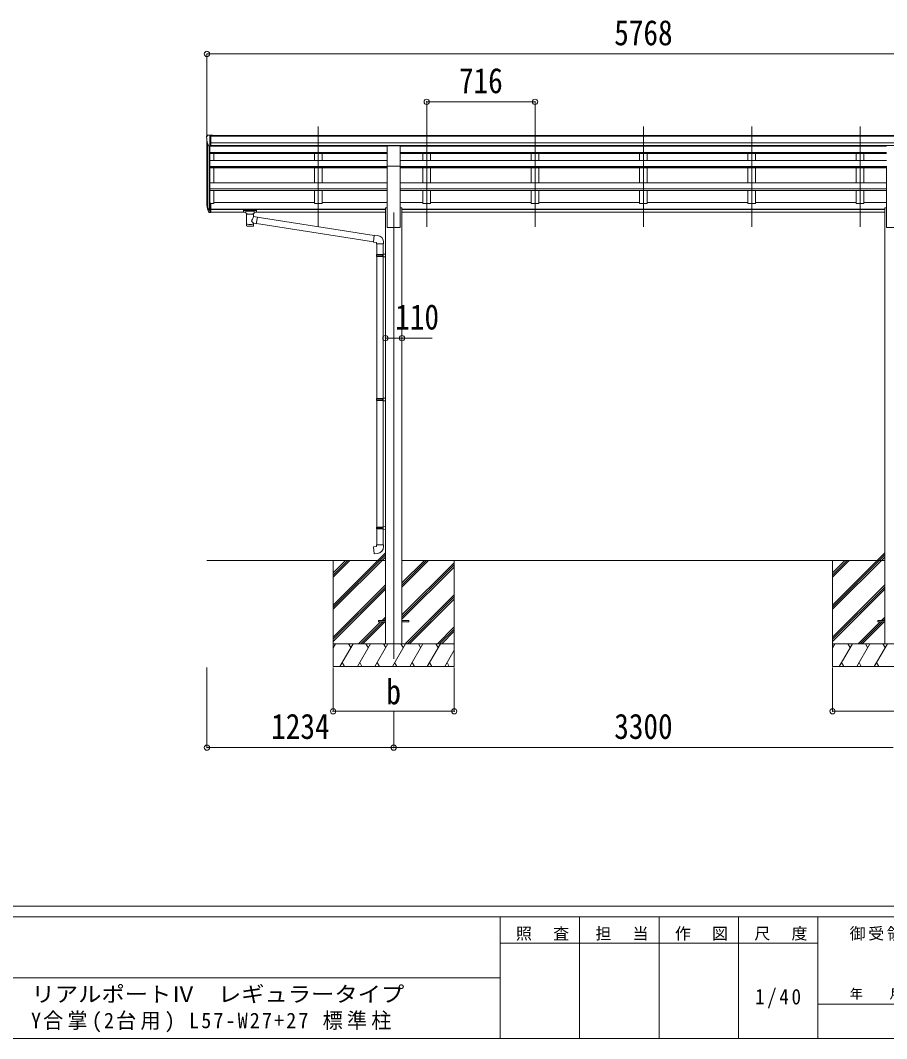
# Model space of a CAD drawing. Units: millimetres at full size. Extents: x -9783 to 9892, y -6828 to 6752.
# Drawn here: x 35 to 5760, y -6828 to -98 of the extents above; entities that cross this region are included whole.
import ezdxf
from ezdxf.enums import TextEntityAlignment as Align

# ---------------------------------------------------------------- set-up
doc = ezdxf.new("R2010")
doc.units = ezdxf.units.MM
doc.header["$LTSCALE"] = 35
doc.header["$PDMODE"] = 32
doc.header["$PDSIZE"] = 35
for name, color, linetype, lineweight in [('0-0_0', 7, 'Continuous', 9), ('0-1_本体', 4, 'Continuous', 9), ('0-2_部品', 7, 'Continuous', 9), ('0-8_PARTS2', 2, 'Continuous', 9), ('0-A_寸法', 6, 'Continuous', 9), ('F-0_240', 7, 'Continuous', 9)]:
    doc.layers.add(name, color=color, linetype=linetype, lineweight=lineweight)
doc.styles.add('ＭＳ ゴシック', font='')
doc.styles.get('ＭＳ ゴシック').set_extended_font_data('MS Gothic')

msp = doc.modelspace()

# ---------------------------------------------------------------- linework, layer by layer
at = {"layer": '0-0_0'}
for p, q in [((2102.39, -3962.07), (2447.19, -3617.27)), ((2102.39, -3976.21), (2447.19, -3631.41)), ((5402.39, -3962.07), (5747.19, -3617.27)), ((5402.39, -3976.21), (5747.19, -3631.41)), ((1268.39, -3667.89), (2447.19, -3667.89)), ((2102.39, -3990.35), (2447.19, -3645.55)), ((2102.39, -3667.89), (2102.39, -4367.89)), ((2102.39, -3778.22), (2212.72, -3667.89)), ((2102.39, -3764.08), (2198.58, -3667.89)), ((2102.39, -3749.94), (2184.43, -3667.89)), ((2557.19, -3667.89), (5747.19, -3667.89)), ((2557.19, -3843.92), (2733.22, -3667.89)), ((2557.19, -3829.78), (2719.08, -3667.89)), ((2557.19, -3815.63), (2704.93, -3667.89)), ((2557.19, -4027.76), (2902.39, -3682.57)), ((2557.19, -4041.91), (2902.39, -3696.71)), ((2902.39, -3667.89), (2902.39, -4367.89)), ((5402.39, -3990.35), (5747.19, -3645.55)), ((5402.39, -3667.89), (5402.39, -4367.89)), ((5402.39, -3778.22), (5512.72, -3667.89)), ((5402.39, -3764.08), (5498.58, -3667.89)), ((5402.39, -3749.94), (5484.43, -3667.89)), ((2557.19, -4056.05), (2902.39, -3710.85)), ((2102.39, -4174.2), (2447.19, -3829.4)), ((5402.39, -4174.2), (5747.19, -3829.4)), ((2102.39, -4188.34), (2447.19, -3843.54)), ((2102.39, -4202.48), (2447.19, -3857.68)), ((2579.19, -4217.89), (2902.39, -3894.7)), ((5402.39, -4188.34), (5747.19, -3843.54)), ((5402.39, -4202.48), (5747.19, -3857.68)), ((2593.34, -4217.89), (2902.39, -3908.84)), ((2607.48, -4217.89), (2902.39, -3922.98)), ((2270.83, -4217.89), (2416.33, -4072.39)), ((2284.97, -4217.89), (2430.47, -4072.39)), ((2299.11, -4217.89), (2444.61, -4072.39)), ((2425.33, -4063.39), (2447.19, -4041.53)), ((2439.47, -4063.39), (2447.19, -4055.67)), ((5570.83, -4217.89), (5716.33, -4072.39)), ((5584.97, -4217.89), (5730.47, -4072.39)), ((5599.11, -4217.89), (5744.61, -4072.39)), ((5725.33, -4063.39), (5747.19, -4041.53)), ((5739.47, -4063.39), (5747.19, -4055.67)), ((2791.33, -4217.89), (2902.39, -4106.83)), ((2805.47, -4217.89), (2902.39, -4120.97)), ((2819.61, -4217.89), (2902.39, -4135.11)), ((2902.39, -4217.89), (2102.39, -4217.89)), ((2102.39, -4245.39), (2118.27, -4217.89)), ((2147.13, -4367.89), (2233.74, -4217.89)), ((2218.74, -4243.87), (2203.73, -4217.89)), ((2262.6, -4367.89), (2349.21, -4217.89)), ((2334.2, -4243.87), (2319.2, -4217.89)), ((2378.07, -4367.89), (2464.68, -4217.89)), ((2449.67, -4243.87), (2434.67, -4217.89)), ((2493.54, -4367.89), (2580.15, -4217.89)), ((2565.15, -4243.87), (2550.14, -4217.89)), ((2609.01, -4367.89), (2695.62, -4217.89)), ((2680.62, -4243.87), (2665.62, -4217.89)), ((2724.48, -4367.89), (2811.09, -4217.89)), ((2781.09, -4217.89), (2796.09, -4243.87)), ((2896.56, -4217.89), (2902.39, -4227.99)), ((6202.39, -4217.89), (5402.39, -4217.89)), ((5402.39, -4245.39), (5418.27, -4217.89)), ((5447.13, -4367.89), (5533.74, -4217.89)), ((5518.74, -4243.87), (5503.73, -4217.89)), ((5562.6, -4367.89), (5649.21, -4217.89)), ((5634.2, -4243.87), (5619.2, -4217.89)), ((5678.07, -4367.89), (5764.68, -4217.89)), ((5749.67, -4243.87), (5734.67, -4217.89)), ((2839.95, -4367.89), (2902.39, -4259.75)), ((2102.39, -4367.89), (2902.39, -4367.89)), ((2162.13, -4341.91), (2177.13, -4367.89)), ((2277.6, -4341.91), (2292.6, -4367.89)), ((2393.07, -4341.91), (2408.07, -4367.89)), ((2508.54, -4341.91), (2523.54, -4367.89)), ((2624.01, -4341.91), (2639.01, -4367.89)), ((2739.48, -4341.91), (2754.48, -4367.89)), ((2854.95, -4341.91), (2869.95, -4367.89)), ((5402.39, -4367.89), (6202.39, -4367.89)), ((5462.13, -4341.91), (5477.13, -4367.89)), ((5577.6, -4341.91), (5592.6, -4367.89)), ((5693.07, -4341.91), (5708.07, -4367.89))]:
    msp.add_line(p, q, dxfattribs=at)
at = {"layer": '0-1_本体'}
for p, q in [((1294.69, -858.36), (7009.69, -858.36)), ((1294.69, -863.72), (7009.69, -863.72)), ((1268.19, -1308.62), (1268.19, -895.11)), ((1272.47, -913.91), (1272.47, -1332.89)), ((1282.19, -929.26), (1282.19, -1350.89)), ((1288.19, -928.74), (1288.19, -1306.45)), ((1288.19, -930.24), (2459.69, -930.24)), ((1294.69, -907.23), (7009.69, -907.24)), ((1294.69, -924.91), (7009.69, -924.91)), ((2459.69, -927.28), (1294.69, -927.28)), ((1979.19, -927.28), (1979.19, -930.24)), ((2029.19, -927.28), (2029.19, -930.24)), ((5759.69, -927.28), (2544.69, -927.28)), ((5759.69, -930.24), (2544.69, -930.24)), ((2695.19, -927.28), (2695.19, -930.24)), ((2745.19, -927.28), (2745.19, -930.24)), ((3411.19, -927.28), (3411.19, -930.24)), ((3461.19, -927.28), (3461.19, -930.24)), ((4127.19, -927.28), (4127.19, -930.24)), ((4177.19, -927.28), (4177.19, -930.24)), ((4843.19, -927.28), (4843.19, -930.24)), ((4893.19, -927.28), (4893.19, -930.24)), ((5559.19, -927.28), (5559.19, -930.24)), ((5609.19, -927.28), (5609.19, -930.24)), ((1288.19, -972.19), (2459.69, -972.19)), ((1288.19, -973.89), (2459.69, -973.89)), ((1288.19, -977.67), (2459.69, -977.67)), ((1313.19, -1023.09), (1313.19, -977.67)), ((1979.19, -977.67), (1979.19, -1023.09)), ((2029.19, -977.67), (2029.19, -1023.09)), ((5759.69, -972.19), (2544.69, -972.19)), ((5759.69, -973.89), (2544.69, -973.89)), ((5759.69, -977.67), (2544.69, -977.67)), ((2695.19, -977.67), (2695.19, -1023.09)), ((2745.19, -977.67), (2745.19, -1023.09)), ((3411.19, -977.67), (3411.19, -1023.09)), ((3461.19, -977.67), (3461.19, -1023.09)), ((4127.19, -977.67), (4127.19, -1023.09)), ((4177.19, -977.67), (4177.19, -1023.09)), ((4843.19, -977.67), (4843.19, -1023.09)), ((4893.19, -977.67), (4893.19, -1023.09)), ((5559.19, -977.67), (5559.19, -1023.09)), ((5609.19, -977.67), (5609.19, -1023.09)), ((1288.19, -1023.09), (2459.69, -1023.09)), ((1288.19, -1063.68), (2459.69, -1063.68)), ((1288.19, -1065.37), (2459.69, -1065.37)), ((1288.19, -1072.23), (2459.69, -1072.23)), ((1313.19, -1171.33), (1313.19, -1072.23)), ((1979.19, -1072.23), (1979.19, -1171.33)), ((2029.19, -1072.23), (2029.19, -1171.33)), ((2459.69, -1467.89), (2459.69, -1060.93)), ((5759.69, -1023.09), (2544.69, -1023.09)), ((2544.69, -1467.89), (2544.69, -1060.93)), ((5759.69, -1063.68), (2544.69, -1063.68)), ((5759.69, -1065.37), (2544.69, -1065.37)), ((5759.69, -1072.23), (2544.69, -1072.23)), ((2695.19, -1072.23), (2695.19, -1171.33)), ((2745.19, -1072.23), (2745.19, -1171.33)), ((3411.19, -1072.23), (3411.19, -1171.33)), ((3461.19, -1072.23), (3461.19, -1171.33)), ((4127.19, -1072.23), (4127.19, -1171.33)), ((4177.19, -1072.23), (4177.19, -1171.33)), ((4843.19, -1072.23), (4843.19, -1171.33)), ((4893.19, -1072.23), (4893.19, -1171.33)), ((5559.19, -1072.23), (5559.19, -1171.33)), ((5609.19, -1072.23), (5609.19, -1171.33)), ((5759.69, -1467.89), (5759.69, -1060.93)), ((1288.19, -1171.33), (2459.69, -1171.33)), ((1288.19, -1210.48), (2459.69, -1210.48)), ((5759.69, -1171.33), (2544.69, -1171.33)), ((5759.69, -1210.48), (2544.69, -1210.48)), ((1288.19, -1212.14), (2459.69, -1212.14)), ((1288.19, -1221.79), (2459.69, -1221.79)), ((1313.19, -1307.28), (1313.19, -1221.79)), ((1979.19, -1221.79), (1979.19, -1307.28)), ((5759.69, -1212.14), (2544.69, -1212.14)), ((5759.69, -1221.79), (2544.69, -1221.79)), ((2695.19, -1221.79), (2695.19, -1307.28)), ((3411.19, -1221.79), (3411.19, -1307.28)), ((4127.19, -1221.79), (4127.19, -1307.28)), ((4843.19, -1221.79), (4843.19, -1307.28)), ((5559.19, -1221.79), (5559.19, -1307.28)), ((1294.69, -1307.28), (1313.19, -1307.28)), ((1313.19, -1302.07), (1979.19, -1302.07)), ((2029.19, -1302.07), (2459.69, -1302.07)), ((2447.19, -1337.89), (2447.19, -4217.89)), ((2447.19, -1337.89), (2459.69, -1337.89)), ((2544.69, -1302.07), (2695.19, -1302.07)), ((2544.69, -1337.89), (2557.19, -1337.89)), ((2557.19, -1337.89), (2557.19, -4217.89)), ((2745.19, -1302.07), (3411.19, -1302.07)), ((3461.19, -1302.07), (4127.19, -1302.07)), ((4177.19, -1302.07), (4843.19, -1302.07)), ((4893.19, -1302.07), (5559.19, -1302.07)), ((5609.19, -1302.07), (5759.69, -1302.07)), ((5747.19, -1337.89), (5747.19, -4217.89)), ((5747.19, -1337.89), (5759.69, -1337.89)), ((1294.69, -1346.38), (2447.19, -1346.38)), ((1294.69, -1347.76), (2447.19, -1347.76)), ((1294.69, -1364.93), (1526.19, -1364.93)), ((1580.19, -1364.93), (2447.19, -1364.93)), ((5747.19, -1346.38), (2557.19, -1346.38)), ((5747.19, -1347.76), (2557.19, -1347.76)), ((5747.19, -1364.93), (2557.19, -1364.93)), ((2459.69, -1467.89), (2544.69, -1467.89)), ((5759.69, -1467.89), (5844.69, -1467.89))]:
    msp.add_line(p, q, dxfattribs=at)
for points in [[(2029.19, -1221.79), (2029.19, -1307.28), (1979.19, -1307.28)], [(2745.19, -1221.79), (2745.19, -1307.28), (2695.19, -1307.28)], [(3461.19, -1221.79), (3461.19, -1307.28), (3411.19, -1307.28)], [(4177.19, -1221.79), (4177.19, -1307.28), (4127.19, -1307.28)], [(4893.19, -1221.79), (4893.19, -1307.28), (4843.19, -1307.28)], [(5609.19, -1221.79), (5609.19, -1307.28), (5559.19, -1307.28)]]:
    msp.add_lwpolyline(points, dxfattribs=at)
at = {"layer": '0-2_部品'}
for p, q in [((1266.39, -866.13), (1266.39, -866.76)), ((1273.3, -857.32), (1269.23, -863.13)), ((1276.39, -856.76), (1274.05, -856.9)), ((1276.39, -856.76), (1294.89, -856.76)), ((1288.39, -929.74), (1288.39, -856.76)), ((1294.89, -856.76), (1304.89, -856.84)), ((1294.89, -928.74), (1294.89, -856.76)), ((1304.89, -858.94), (1304.89, -856.84)), ((1280.76, -927.93), (1271.49, -911.86)), ((1288.39, -929.74), (1283.18, -929.42)), ((1294.89, -928.74), (1288.39, -928.74)), ((2459.89, -926.78), (2544.89, -926.78)), ((2459.89, -1060.93), (2459.89, -926.78)), ((2544.89, -1060.93), (2544.89, -926.78)), ((2459.89, -1060.93), (2544.89, -1060.93)), ((1270.78, -1332.5), (1280.94, -1351.67)), ((1281.95, -1350.42), (1272.2, -1332)), ((1288.39, -1306.45), (1288.39, -1368.34)), ((1294.89, -1306.45), (1288.39, -1306.45)), ((1294.89, -1344.77), (1288.39, -1344.77)), ((1294.89, -1306.45), (1294.89, -1367.52)), ((1273.37, -1349.35), (1280.94, -1366.84)), ((1288.39, -1351.17), (1283.25, -1351.17)), ((1288.39, -1353.17), (1283.54, -1353.17)), ((1288.39, -1368.34), (1283.54, -1368.34)), ((1294.89, -1350.17), (1288.39, -1350.17)), ((1294.89, -1367.52), (1288.39, -1367.52)), ((1509.89, -1353.23), (1509.89, -1363.99)), ((1509.89, -1353.42), (1509.89, -1354.96)), ((1511.89, -1352.57), (1594.89, -1352.57)), ((1511.89, -1354.74), (1594.89, -1354.74)), ((1511.89, -1364.65), (1526.39, -1364.65)), ((1526.39, -1371.46), (1526.39, -1361.19)), ((1530.49, -1375.96), (1530.47, -1456.25)), ((1576.29, -1393.53), (1576.29, -1375.95)), ((1601.51, -1397.44), (1576.29, -1393.53)), ((1580.39, -1371.46), (1580.39, -1361.19)), ((1580.39, -1364.65), (1594.89, -1364.65)), ((1601.51, -1397.44), (1594.49, -1442.7)), ((1596.89, -1353.23), (1596.89, -1363.99)), ((2373.32, -1519.11), (1601.22, -1399.32)), ((1576.3, -1456.25), (1576.29, -1439.63)), ((1576.29, -1439.88), (1594.49, -1442.7)), ((2369.65, -1561.04), (1594.78, -1440.83)), ((2394.31, -1519.23), (2373.47, -1517.4)), ((2389.39, -1574.97), (2435.39, -1574.97)), ((2391.39, -1574.97), (2391.39, -1645.81)), ((2433.39, -1574.97), (2433.39, -1643.25)), ((2435.39, -1574.97), (2435.39, -1564.06)), ((2389.39, -1647.81), (2390.39, -1645.81)), ((2389.39, -1647.81), (2433.39, -1647.81)), ((2389.39, -1647.81), (2389.39, -1655.81)), ((2389.39, -1655.81), (2433.39, -1655.81)), ((2389.39, -1655.81), (2390.39, -1657.81)), ((2390.39, -1645.81), (2433.39, -1645.81)), ((2390.39, -1657.81), (2433.39, -1657.81)), ((2391.39, -1657.81), (2391.39, -2598.13)), ((2428.91, -1647.81), (2428.48, -1645.81)), ((2431.39, -1643.31), (2447.39, -1642.84)), ((2431.39, -1645.31), (2431.39, -1643.31)), ((2431.39, -1645.31), (2433.39, -1645.31)), ((2431.39, -1660.31), (2431.39, -1658.31)), ((2431.39, -1660.31), (2447.39, -1660.78)), ((2433.39, -1660.37), (2433.39, -2595.57)), ((2447.39, -1642.84), (2447.39, -1660.78)), ((2389.39, -2600.13), (2390.39, -2598.13)), ((2389.39, -2600.13), (2433.39, -2600.13)), ((2389.39, -2600.13), (2389.39, -2608.13)), ((2389.39, -2608.13), (2433.39, -2608.13)), ((2389.39, -2608.13), (2390.39, -2610.13)), ((2390.39, -2598.13), (2433.39, -2598.13)), ((2390.39, -2610.13), (2433.39, -2610.13)), ((2391.39, -2610.13), (2391.39, -3447.16)), ((2428.91, -2600.13), (2428.48, -2598.13)), ((2431.39, -2595.63), (2447.39, -2595.16)), ((2431.39, -2597.63), (2431.39, -2595.63)), ((2431.39, -2597.63), (2433.39, -2597.63)), ((2431.39, -2612.63), (2431.39, -2610.63)), ((2431.39, -2612.63), (2447.39, -2613.1)), ((2433.39, -2612.69), (2433.39, -3444.6)), ((2447.39, -2595.16), (2447.39, -2613.1)), ((2389.39, -3449.16), (2390.39, -3447.16)), ((2389.39, -3449.16), (2433.39, -3449.16)), ((2389.39, -3449.16), (2389.39, -3457.16)), ((2389.39, -3457.16), (2433.39, -3457.16)), ((2389.39, -3457.16), (2390.39, -3459.16)), ((2390.39, -3447.16), (2433.39, -3447.16)), ((2390.39, -3459.16), (2433.39, -3459.16)), ((2391.39, -3459.16), (2391.39, -3565.29)), ((2428.91, -3449.16), (2428.48, -3447.16)), ((2431.39, -3444.66), (2447.39, -3444.18)), ((2431.39, -3446.66), (2431.39, -3444.66)), ((2431.39, -3446.66), (2433.39, -3446.66)), ((2431.39, -3461.66), (2431.39, -3459.66)), ((2431.39, -3461.66), (2447.39, -3462.13)), ((2433.39, -3461.71), (2433.39, -3565.29)), ((2447.39, -3444.18), (2447.39, -3462.13)), ((2389.39, -3565.29), (2435.39, -3565.29)), ((2389.39, -3575.29), (2389.39, -3565.29)), ((2435.39, -3565.29), (2435.39, -3576.21))]:
    msp.add_line(p, q, dxfattribs=at)
at = {"layer": '0-2_部品', "color": 4}
for p, q in [((2402.39, -4063.39), (2402.39, -4072.39)), ((2447.39, -4063.39), (2402.39, -4063.39)), ((2447.39, -4072.39), (2402.39, -4072.39)), ((2602.39, -4063.39), (2557.39, -4063.39)), ((2602.39, -4072.39), (2557.39, -4072.39)), ((2602.39, -4063.39), (2602.39, -4072.39)), ((5702.39, -4063.39), (5702.39, -4072.39)), ((5747.39, -4063.39), (5702.39, -4063.39)), ((5747.39, -4072.39), (5702.39, -4072.39))]:
    msp.add_line(p, q, dxfattribs=at)
at = {"layer": '0-2_部品'}
for points in [[(1509.89, -1353.23), (1509.92, -1353.03), (1510.01, -1352.9), (1510.11, -1352.8), (1510.21, -1352.74), (1510.33, -1352.7), (1510.62, -1352.64), (1511.11, -1352.59), (1511.65, -1352.57), (1511.89, -1352.57)], [(1509.89, -1363.99), (1509.92, -1364.18), (1510.01, -1364.32), (1510.11, -1364.42), (1510.21, -1364.48), (1510.33, -1364.52), (1510.62, -1364.58), (1511.11, -1364.63), (1511.65, -1364.65), (1511.89, -1364.65)], [(1526.43, -1371.4), (1526.4, -1371.76), (1526.65, -1372.72), (1527.17, -1373.6), (1527.97, -1374.44), (1529.09, -1375.24), (1530.49, -1375.96)], [(1576.29, -1375.95), (1576.52, -1375.86), (1577.88, -1375.12), (1578.99, -1374.27), (1579.74, -1373.41), (1580.21, -1372.51), (1580.38, -1371.62)], [(1594.89, -1352.57), (1595.24, -1352.57), (1595.77, -1352.6), (1596.22, -1352.65), (1596.52, -1352.72), (1596.69, -1352.82), (1596.81, -1352.96), (1596.88, -1353.14), (1596.89, -1353.23)], [(1594.89, -1364.65), (1595.24, -1364.65), (1595.77, -1364.62), (1596.22, -1364.57), (1596.52, -1364.5), (1596.69, -1364.4), (1596.81, -1364.26), (1596.88, -1364.08), (1596.89, -1363.99)], [(2373.47, -1517.4), (2369.46, -1563.23), (2389.39, -1564.97), (2389.39, -1574.97)], [(2428.91, -1647.81), (2428.91, -1655.81), (2428.48, -1657.81)], [(2431.39, -1658.31), (2433.39, -1658.31), (2433.39, -1645.31)], [(2428.91, -2600.13), (2428.91, -2608.13), (2428.48, -2610.13)], [(2431.39, -2610.63), (2433.39, -2610.63), (2433.39, -2597.63)], [(2428.91, -3449.16), (2428.91, -3457.16), (2428.48, -3459.16)], [(2431.39, -3459.66), (2433.39, -3459.66), (2433.39, -3446.66)], [(2394.31, -3621.04), (2373.47, -3622.86), (2369.46, -3577.04), (2389.39, -3575.29)]]:
    msp.add_lwpolyline(points, dxfattribs=at)
for centre, radius, start, end in [((1269.39, -866.13), 3, 93, 180), ((1468.39, -866.76), 202, 180, 192.90261), ((1274.12, -857.9), 1, 93.5, 145), ((1283.36, -926.43), 3, 210, 266.5), ((1357.05, -1310.33), 89.07, 174.49576, 194.41188), ((1356.33, -1306.05), 88.05, 177.22392, 197.21071), ((1401.6, -1313.27), 133.22, 183.27987, 195.71302), ((1283.54, -1350.17), 3, 210, 270), ((1283.54, -1365.34), 3, 210, 270), ((1283.25, -1349.67), 1.5, 210, 270), ((2390.39, -1564.06), 45, 0, 85), ((2390.39, -3576.21), 45, 275, 0)]:
    msp.add_arc(centre, radius, start, end, dxfattribs=at)
for centre, major_axis, ratio, start_param, end_param in [((1511.89, -1354.96), (2, 0), 0.109601, 1.5707963, 3.1415927), ((1553.39, -1361.19), (27, 0), 0.122176, 6.2831853, 9.424778), ((1553.4, -1376.41), (-22.91, 0.42), 0.072511, 0.0008029, 1.5715993), ((1553.4, -1378.04), (-22.91, 0.42), 0.072511, 0.0008029, 1.5715993), ((1553.37, -1376.41), (22.92, 0.42), 0.07247, 4.71158, 6.2823764), ((1553.37, -1378.04), (22.92, 0.42), 0.07247, 4.71158, 6.2823764), ((1553.39, -1420.07), (-22.81, -26.62), 0.234429, 1.6855472, 3.1268519), ((1564.39, -1371.46), (16, 0), 0.361356, 6.2636979, 6.2831853), ((1594.89, -1354.96), (2, 0), 0.109601, 0, 1.5707963), ((1553.39, -1456.25), (22.92, 0), 0.101955, 3.1415499, 6.2833984), ((1553.39, -1443.81), (22.91, 0), 0.122865, 3.1415927, 6.2831853), ((1555.94, -1417.43), (20.32, -22.25), 0.045535, 0.0389954, 1.3075346)]:
    msp.add_ellipse(centre, major_axis=major_axis, ratio=ratio, start_param=start_param, end_param=end_param, dxfattribs=at)
at = {"layer": '0-8_PARTS2'}
for p, q in [((2004.39, -1461.68), (2004.39, -799.16)), ((2720.39, -1461.68), (2720.39, -799.16)), ((3436.39, -1461.68), (3436.39, -799.16)), ((4152.39, -1461.68), (4152.39, -799.16)), ((4868.39, -1461.68), (4868.39, -799.16)), ((5584.39, -1461.68), (5584.39, -799.16)), ((2502.39, -1367.89), (2502.39, -4317.89))]:
    msp.add_line(p, q, dxfattribs=at)
at = {"layer": '0-A_寸法'}
for p, q in [((1268.39, -319.53), (1268.39, -865.15)), ((1268.39, -319.53), (7036.39, -319.53)), ((2720.39, -636.15), (2720.39, -865.15)), ((2720.39, -636.15), (3436.39, -636.15)), ((3436.39, -636.15), (3436.39, -865.15)), ((2447.19, -2198.07), (2557.19, -2198.07)), ((2557.19, -2198.07), (2757.19, -2198.07)), ((1268.39, -4904.25), (1268.39, -4375.31)), ((2102.39, -4664.28), (2102.39, -4375.31)), ((2902.39, -4664.28), (2902.39, -4375.31)), ((5402.39, -4664.28), (5402.39, -4375.31)), ((2102.39, -4664.28), (2902.39, -4664.28)), ((2502.39, -4904.25), (2502.39, -4664.28)), ((5402.39, -4664.28), (6202.39, -4664.28)), ((1268.39, -4904.25), (2502.39, -4904.25)), ((2502.39, -4904.25), (5802.39, -4904.25))]:
    msp.add_line(p, q, dxfattribs=at)
for p in [(1268.39, -319.53), (2720.39, -636.15), (3436.39, -636.15), (2447.19, -2198.07), (2557.19, -2198.07), (2102.39, -4664.28), (2902.39, -4664.28), (5402.39, -4664.28), (1268.39, -4904.25), (2502.39, -4904.25)]:
    msp.add_point(p, dxfattribs=at)
at = {"layer": 'F-0_240', "color": 5}
for p, q in [((-9783.03, -5953.1), (9396.97, -5953.1)), ((-9783.03, -6023.1), (6285.75, -6023.1)), ((3205.75, -6023.1), (3205.75, -6828.1)), ((3730.75, -6023.1), (3730.75, -6828.1)), ((4255.75, -6023.1), (4255.75, -6828.1)), ((4780.75, -6023.1), (4780.75, -6828.1)), ((5305.75, -6023.1), (5305.75, -6828.1)), ((3205.75, -6198.1), (5305.75, -6198.1)), ((-3969.25, -6425.6), (3205.75, -6425.6)), ((5305.75, -6600.6), (6285.75, -6600.6)), ((-9783.03, -6828.1), (9396.97, -6828.1))]:
    msp.add_line(p, q, dxfattribs=at)

# ---------------------------------------------------------------- texts
at = {"layer": '0-A_寸法', "color": 7, "style": 'ＭＳ ゴシック', "width": 0.85}
for s, p in [('5768', (3959.89, -312.53)), ('716', (2934.01, -629.15)), ('110', (2512.81, -2191.07)), ('b', (2454.26, -4668.03)), ('1234', (1692.89, -4897.25)), ('3300', (3959.89, -4897.25))]:
    msp.add_text(s, height=166.8, dxfattribs=at).set_placement(p, align=Align.BOTTOM_LEFT)
at = {"layer": 'F-0_240', "style": 'ＭＳ ゴシック', "width": 1.1}
msp.add_text('リアルポートⅣ\u3000レギュラータイプ', height=102.6, dxfattribs=at).set_placement((109.35, -6616.22), align=Align.BOTTOM_LEFT)
at = {"layer": 'F-0_240', "style": 'ＭＳ ゴシック'}
msp.add_text('年\u3000\u3000月\u3000\u3000日', height=64.15, dxfattribs=at).set_placement((5515.76, -6583.1), align=Align.BOTTOM_LEFT)
at = {"layer": 'F-0_240', "attachment_point": 7, "style": 'ＭＳ ゴシック'}
for s, insert, char_height in [('\\T1.17;照\u3000査', (3310.76, -6180.6), 76.98), ('\\T1.17;担\u3000当', (3835.76, -6180.6), 76.98), ('\\T1.17;作\u3000図', (4360.75, -6180.6), 76.98), ('\\T1.17;尺\u3000度', (4885.76, -6180.6), 76.98), ('\\T1.17;御受領印', (5515.75, -6180.6), 76.98), ('\\T1.28;\\W0.9;1/40', (4890.13, -6626.85), 102.6), ('\\T1.21;\\W0.95;Y合掌(2台用)\\~L57-W27+27\\~標準柱', (105.77, -6786.55), 102.6)]:
    msp.add_mtext(s, dxfattribs=dict(at, insert=insert, char_height=char_height))

doc.saveas('drawing.dxf')
